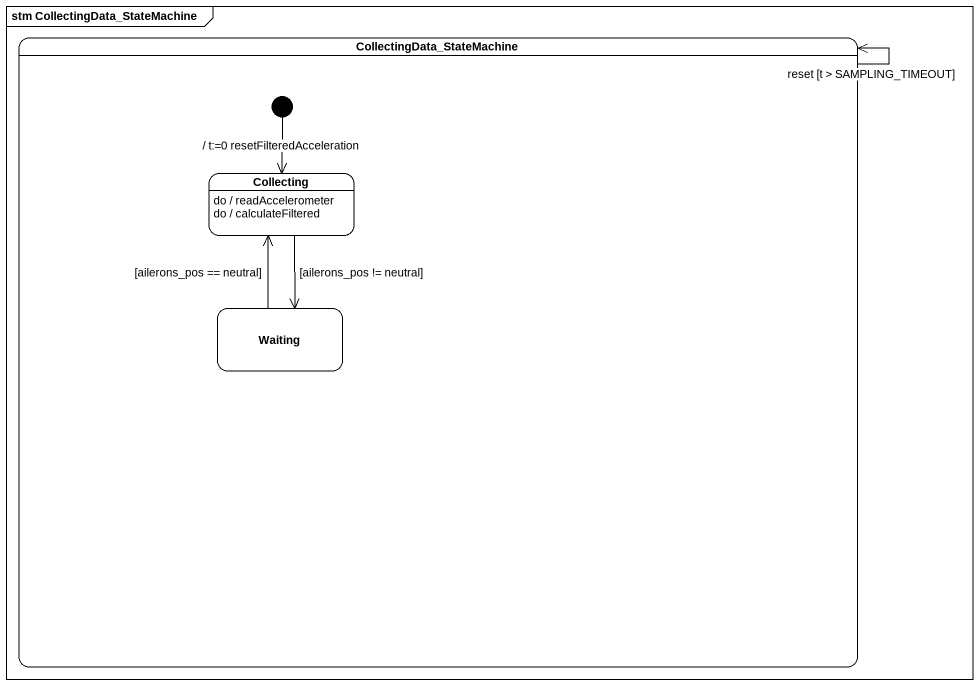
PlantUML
@startuml
mainframe stm CollectingData_StateMachine
hide empty description
state CollectingData_StateMachine {
  state Collecting
  Collecting : do / readAccelerometer
  Collecting : do / calculateFiltered
  state Waiting
  [*] --> Collecting : / t:=0 resetFilteredAcceleration
}
CollectingData_StateMachine --> CollectingData_StateMachine : reset [t > SAMPLING_TIMEOUT]
Collecting --> Waiting : [ailerons_pos != neutral]
Waiting -up-> Collecting : [ailerons_pos == neutral]
@enduml
